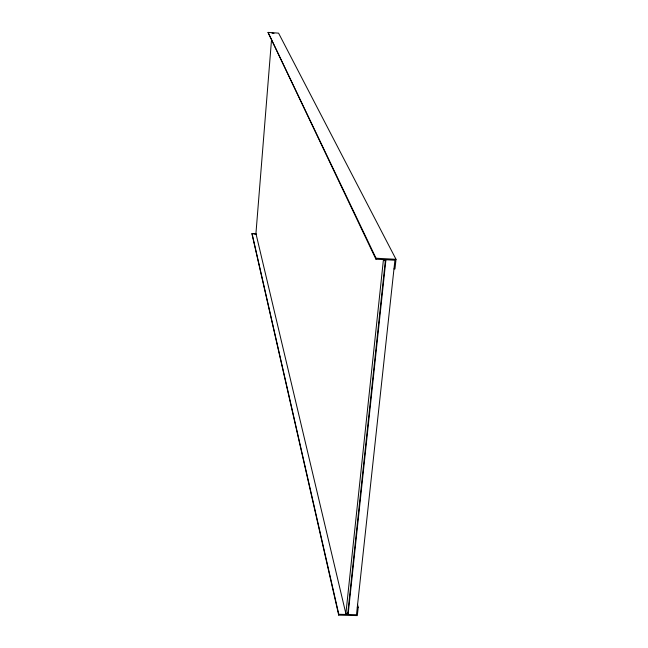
<?xml version="1.0" encoding="UTF-8"?>
<svg xmlns="http://www.w3.org/2000/svg" width="648" height="648" viewBox="0 0 648 648"><rect width="100%" height="100%" fill="white"/><g stroke="black" fill="none" stroke-linecap="round" stroke-linejoin="round"><path stroke-width="0.97" d="M255.879 233.709L252.023 233.499L251.983 233.985L338.702 615.122L357.315 615.6L358.223 607.257L357.477 604.309M393.976 268.88L394.964 268.936L396.017 259.313L278.575 33.145L268.045 32.4L375.937 259.2L394.916 260.221L356.481 614.741L338.791 614.288L252.023 233.499M271.585 38.945L255.936 233.515L345.87 613.632L347.733 613.68L385.333 260.674L383.333 260.569L345.87 613.632M338.702 615.122L338.791 614.288M375.937 259.2L376.043 258.236L268.045 32.4M385.933 259.735L348.106 614.531L347.636 612.562M357.291 607.233L358.223 607.257M376.043 258.236L396.017 259.313M253.83 234.09L256.592 234.244M272.006 33.21L274.007 33.356"/></g></svg>
